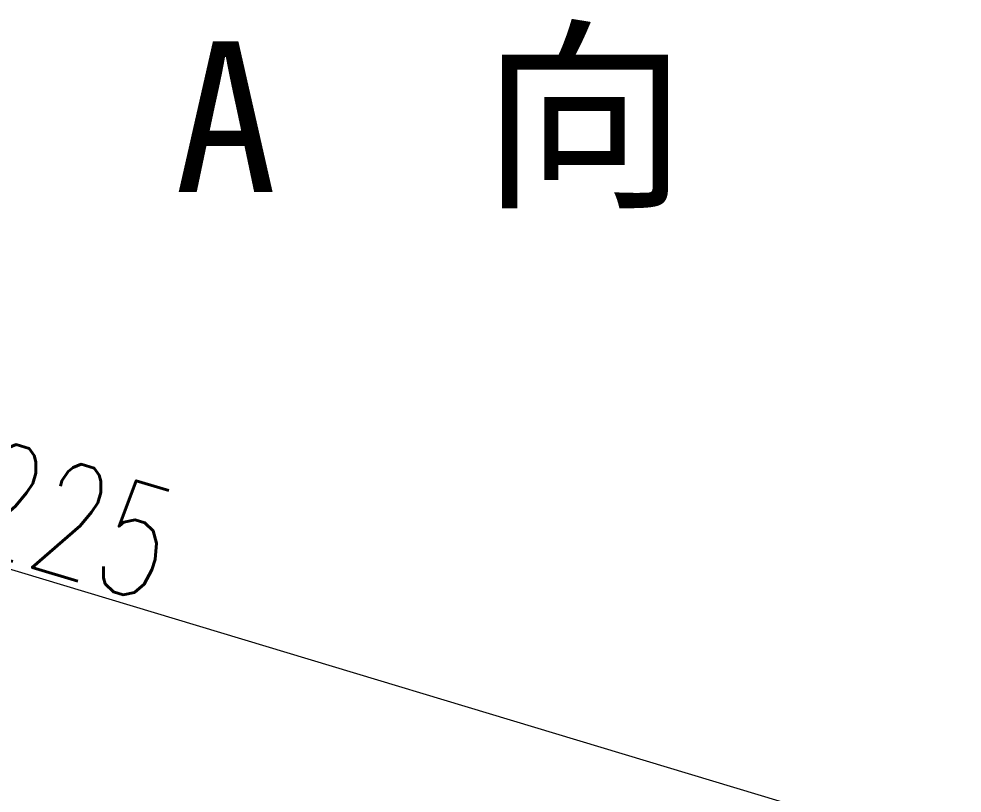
# Model space of a CAD drawing. Header units: millimetres. Extents: x 2251 to 4395, y 932 to 2449.
# Drawn here: x 3932.4 to 4032.6, y 1449.1 to 1531.4 of the extents above; entities that cross this region are included whole.
import ezdxf

# ---------------------------------------------------------------- set-up
doc = ezdxf.new("R2010")
doc.units = ezdxf.units.MM
for name, color, linetype, lineweight in [('AM_5', 3, 'Continuous', 25), ('文字', 7, 'Continuous', 13), ('标注', 3, 'Continuous', 13)]:
    doc.layers.add(name, color=color, linetype=linetype, lineweight=lineweight)
doc.styles.add('SLDTEXTSTYLE1', font='txt.shx', dxfattribs={"width": 0.7, "bigfont": 'gbcbig.shx'})
doc.styles.add('STYLE1', font='txt.shx', dxfattribs={"width": 0.8, "height": 3, "bigfont": 'hzdx.shx'})
doc.dimstyles.new('SLDDIMSTYLE12$0', dxfattribs={"dimtxt": 12, "dimasz": 10, "dimexe": 0, "dimexo": 0.0625, "dimgap": 0.875, "dimtad": 1, "dimdec": 1, "dimlfac": 1.8, "dimrnd": 1e-09, "dimzin": 12, "dimdsep": 46, "dimtxsty": 'SLDTEXTSTYLE1', "dimcen": 0.09, "dimdle": 8.16, "dimclrd": 3, "dimclre": 3, "dimadec": 0, "dimazin": 3, "dimtfac": 1, "dimtdec": 1, "dimtofl": 0, "dimtmove": 0, "dimatfit": 3, "dimfxl": 0, "dimfrac": 2, "dimtolj": 1, "dimlwd": 5, "dimlwe": 5, "dimarcsym": 0})
doc.dimstyles.new('SLDDIMSTYLE12$2', dxfattribs={"dimtxt": 12, "dimasz": 10, "dimexe": 0, "dimexo": 0.0625, "dimgap": 0.875, "dimtad": 1, "dimdec": 1, "dimlfac": 1.8, "dimrnd": 1e-09, "dimzin": 12, "dimdsep": 46, "dimtxsty": 'SLDTEXTSTYLE1', "dimcen": 0.09, "dimdle": 8.16, "dimclrd": 3, "dimclre": 3, "dimadec": 0, "dimazin": 3, "dimtfac": 1, "dimtdec": 1, "dimtofl": 0, "dimtmove": 0, "dimatfit": 3, "dimfxl": 0, "dimfrac": 2, "dimtolj": 1, "dimlwd": 5, "dimlwe": 5, "dimarcsym": 0})

# ---------------------------------------------------------------- blocks, each defined once
blk = doc.blocks.new('*D89')
at = {"layer": 'Defpoints', "color": 0, "transparency": 16777216}
for p in [(3779.04, 1481.52), (3780.18, 1416.66), (4022.46, 1408.21), (4022.46, 1408.21), (3797.17, 1290.79)]:
    blk.add_point(p, dxfattribs=at)
at = {"layer": '标注', "color": 3, "linetype": 'Continuous', "lineweight": 5, "transparency": 16777216}
blk.add_arc((4022.46, 1408.21), 242.43, 165.602, 205.1646, dxfattribs=at)
at = {"layer": '标注', "color": 3, "transparency": 16777216}
for points in [[(3786.04, 1468.94), (3789.25, 1468.04), (3790.33, 1478.12)], [(3804.53, 1305.86), (3801.55, 1304.38), (3807.48, 1296.16)]]:
    blk.add_solid(points, dxfattribs=at)
at = {"layer": '标注', "color": 0, "transparency": 16777216, "insert": (3786.95, 1386.02), "char_height": 10, "attachment_point": 5, "rotation": 275.3833, "style": 'SLDTEXTSTYLE1'}
blk.add_mtext('\\A1;60%%D', dxfattribs=at)
blk = doc.blocks.new('*D82')
at = {"layer": 'AM_5', "color": 3, "linetype": 'Continuous', "lineweight": 5, "transparency": 16777216}
blk.add_arc((4022.39, 1408.25), 210.42, 165.966, 177.2769, dxfattribs=at)
at = {"layer": 'AM_5', "color": 3, "transparency": 16777216}
for points in [[(3816.64, 1459.72), (3819.85, 1458.83), (3820.9, 1468.92)], [(3813.87, 1418.21), (3810.54, 1418.29), (3811.97, 1408.25)]]:
    blk.add_solid(points, dxfattribs=at)
at = {"layer": 'Defpoints', "color": 0, "transparency": 16777216}
for p in [(3779.04, 1481.52), (3815.95, 1449.02), (3792.45, 1408.25), (4022.5, 1408.22), (4025.64, 1408.25)]:
    blk.add_point(p, dxfattribs=at)
at = {"layer": 'AM_5', "color": 0, "transparency": 16777216, "insert": (3807.41, 1439.91), "char_height": 12, "attachment_point": 5, "rotation": 81.6214, "style": 'SLDTEXTSTYLE1'}
blk.add_mtext('\\A1;15%%D', dxfattribs=at)
blk = doc.blocks.new('*D68')
at = {"layer": 'AM_5', "color": 3, "linetype": 'Continuous', "lineweight": 5, "transparency": 16777216}
for p, q in [((3832.99, 1466.29), (3843.01, 1499.54)), ((4023.04, 1445.32), (3852.58, 1496.66))]:
    blk.add_line(p, q, dxfattribs=at)
at = {"layer": 'AM_5', "color": 3, "lineweight": 5, "transparency": 16777216}
blk.add_line((4022.34, 1408.31), (4032.62, 1442.44), dxfattribs=at)
at = {"layer": 'AM_5', "color": 3, "transparency": 16777216}
for points in [[(3853.06, 1498.26), (3852.1, 1495.06), (3843.01, 1499.54)], [(4023.52, 1446.92), (4022.56, 1443.72), (4032.62, 1442.44)]]:
    blk.add_solid(points, dxfattribs=at)
at = {"layer": 'Defpoints', "color": 0, "transparency": 16777216}
for p in [(3843.01, 1499.54), (3832.97, 1466.23), (4022.32, 1408.25)]:
    blk.add_point(p, dxfattribs=at)
at = {"layer": 'AM_5', "color": 0, "transparency": 16777216, "insert": (3937.97, 1478.12), "char_height": 12, "attachment_point": 5, "rotation": 343.2384, "style": 'SLDTEXTSTYLE1'}
blk.add_mtext('\\A1;225', dxfattribs=at)

msp = doc.modelspace()

# ---------------------------------------------------------------- texts
at = {"layer": '文字', "insert": (3976.164, 1520.132), "char_height": 16, "width": 240, "attachment_point": 5, "style": 'STYLE1'}
msp.add_mtext('\\pt176;{\\fSimSun|b0|i0|c134|p2;\\W1;A  向}', dxfattribs=at)

# ---------------------------------------------------------------- dimensions: what is measured, and where the dimension line sits
at = {"layer": 'AM_5'}
dim = msp.add_linear_dim(base=(3843.008, 1499.544), p1=(4022.322, 1408.248), p2=(3832.974, 1466.232), angle=163.23837, text='225', dimstyle='SLDDIMSTYLE12$0', override={"dimlfac": 1, "dimpost": ''}, dxfattribs=at)
dim.commit()
dim.dimension.update_dxf_attribs({"geometry": '*D68', "text_midpoint": (3935.992, 1471.539), "dimtype": 160})
dim = msp.add_angular_dim_2l(base=(3815.954, 1449.017), line1=((4022.497, 1408.217), (3779.043, 1481.521)), line2=((4025.645, 1408.248), (3792.452, 1408.248)), text='15%%D', dimstyle='SLDDIMSTYLE12$2', override={"dimlfac": 1}, dxfattribs=at)
dim.commit()
dim.dimension.update_dxf_attribs({"geometry": '*D82', "text_midpoint": (3807.411, 1439.912)})
at = {"layer": '标注'}
dim = msp.add_angular_dim_2l(base=(3780.179, 1416.661), line1=((4022.457, 1408.208), (3779.043, 1481.521)), line2=((4022.457, 1408.208), (3797.167, 1290.788)), text='60%%D', dimstyle='SLDDIMSTYLE12$2', override={"dimtxt": 10, "dimadec": 3, "dimtdec": 3, "dimtzin": 0}, dxfattribs=at)
dim.commit()
dim.dimension.update_dxf_attribs({"geometry": '*D89', "text_midpoint": (3786.95, 1386.015)})

doc.saveas('drawing.dxf')
